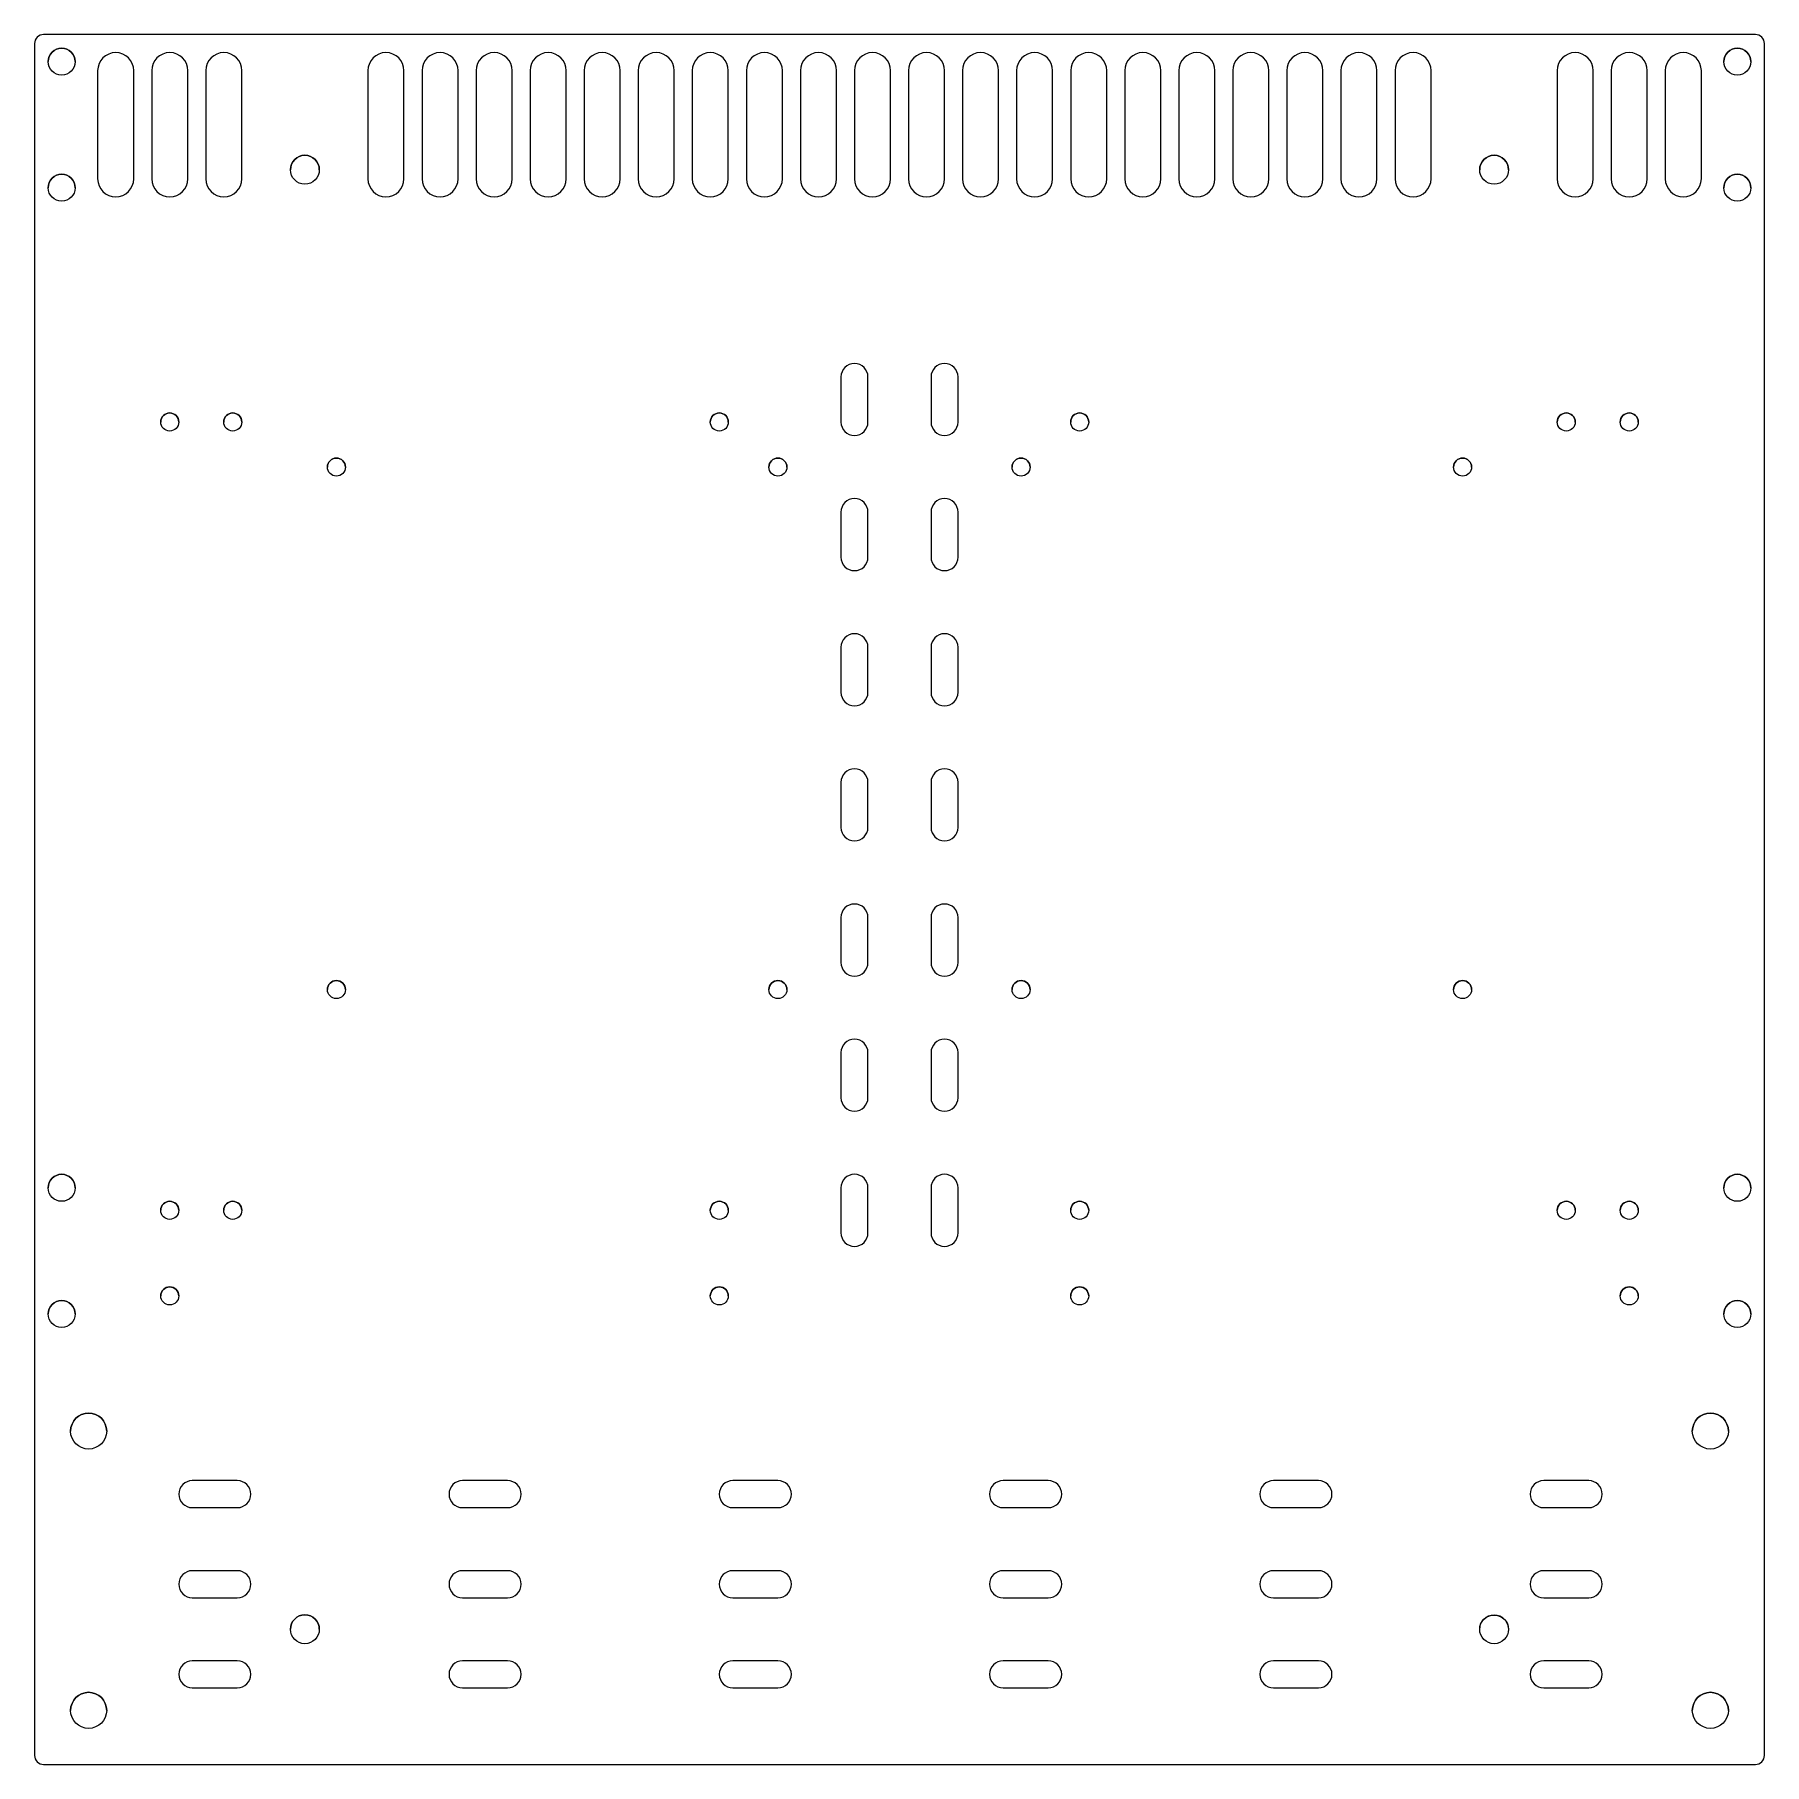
# Model space of a CAD drawing. Header units: millimetres. Extents: x 0 to 192, y 0 to 192.
import ezdxf

# ---------------------------------------------------------------- set-up
doc = ezdxf.new("R2010")
doc.units = ezdxf.units.MM

msp = doc.modelspace()

# ---------------------------------------------------------------- linework, layer by layer
at = {"color": 7, "linetype": 'Continuous', "lineweight": 15}
for p, q in [((191, 192), (1, 192)), ((0, 191), (0, 1)), ((192, 1), (192, 191)), ((7, 188), (7, 176)), ((11, 176), (11, 188)), ((13, 188), (13, 176)), ((17, 176), (17, 188)), ((19, 188), (19, 176)), ((23, 176), (23, 188)), ((37, 188), (37, 176)), ((41, 176), (41, 188)), ((43, 188), (43, 176)), ((47, 176), (47, 188)), ((49, 188), (49, 176)), ((53, 176), (53, 188)), ((55, 188), (55, 176)), ((59, 176), (59, 188)), ((61, 188), (61, 176)), ((65, 176), (65, 188)), ((67, 188), (67, 176)), ((71, 176), (71, 188)), ((73, 188), (73, 176)), ((77, 176), (77, 188)), ((79, 188), (79, 176)), ((83, 176), (83, 188)), ((85, 188), (85, 176)), ((89, 176), (89, 188)), ((91, 188), (91, 176)), ((95, 176), (95, 188)), ((97, 188), (97, 176)), ((101, 176), (101, 188)), ((103, 188), (103, 176)), ((107, 176), (107, 188)), ((109, 188), (109, 176)), ((113, 176), (113, 188)), ((115, 188), (115, 176)), ((119, 176), (119, 188)), ((121, 188), (121, 176)), ((125, 176), (125, 188)), ((127, 188), (127, 176)), ((131, 176), (131, 188)), ((133, 188), (133, 176)), ((137, 176), (137, 188)), ((139, 188), (139, 176)), ((143, 176), (143, 188)), ((145, 188), (145, 176)), ((149, 176), (149, 188)), ((151, 188), (151, 176)), ((155, 176), (155, 188)), ((169, 188), (169, 176)), ((173, 176), (173, 188)), ((175, 188), (175, 176)), ((179, 176), (179, 188)), ((181, 188), (181, 176)), ((185, 176), (185, 188)), ((89.5, 154), (89.5, 149)), ((92.5, 149), (92.5, 154)), ((99.5, 154), (99.5, 149)), ((102.5, 149), (102.5, 154)), ((89.5, 139), (89.5, 134)), ((92.5, 134), (92.5, 139)), ((99.5, 139), (99.5, 134)), ((102.5, 134), (102.5, 139)), ((89.5, 124), (89.5, 119)), ((92.5, 119), (92.5, 124)), ((99.5, 124), (99.5, 119)), ((102.5, 119), (102.5, 124)), ((89.5, 109), (89.5, 104)), ((92.5, 104), (92.5, 109)), ((99.5, 109), (99.5, 104)), ((102.5, 104), (102.5, 109)), ((89.5, 94), (89.5, 89)), ((92.5, 89), (92.5, 94)), ((99.5, 94), (99.5, 89)), ((102.5, 89), (102.5, 94)), ((89.5, 79), (89.5, 74)), ((92.5, 74), (92.5, 79)), ((99.5, 79), (99.5, 74)), ((102.5, 74), (102.5, 79)), ((89.5, 64), (89.5, 59)), ((92.5, 59), (92.5, 64)), ((99.5, 64), (99.5, 59)), ((102.5, 59), (102.5, 64)), ((22.5, 31.5), (17.5, 31.5)), ((17.5, 31.5), (17.5, 31.5)), ((22.5, 31.5), (17.5, 31.5)), ((22.5, 31.5), (22.5, 31.5)), ((52.5, 31.5), (47.5, 31.5)), ((47.5, 31.5), (47.5, 31.5)), ((52.5, 31.5), (47.5, 31.5)), ((52.5, 31.5), (52.5, 31.5)), ((82.5, 31.5), (77.5, 31.5)), ((77.5, 31.5), (77.5, 31.5)), ((82.5, 31.5), (77.5, 31.5)), ((82.5, 31.5), (82.5, 31.5)), ((112.5, 31.5), (107.5, 31.5)), ((107.5, 31.5), (107.5, 31.5)), ((112.5, 31.5), (107.5, 31.5)), ((112.5, 31.5), (112.5, 31.5)), ((142.5, 31.5), (137.5, 31.5)), ((137.5, 31.5), (137.5, 31.5)), ((142.5, 31.5), (137.5, 31.5)), ((142.5, 31.5), (142.5, 31.5)), ((172.5, 31.5), (167.5, 31.5)), ((167.5, 31.5), (167.5, 31.5)), ((172.5, 31.5), (167.5, 31.5)), ((172.5, 31.5), (172.5, 31.5)), ((17.5, 28.5), (22.5, 28.5)), ((47.5, 28.5), (52.5, 28.5)), ((77.5, 28.5), (82.5, 28.5)), ((107.5, 28.5), (112.5, 28.5)), ((137.5, 28.5), (142.5, 28.5)), ((167.5, 28.5), (172.5, 28.5)), ((22.5, 21.5), (17.5, 21.5)), ((17.5, 21.5), (17.5, 21.5)), ((22.5, 21.5), (17.5, 21.5)), ((22.5, 21.5), (22.5, 21.5)), ((52.5, 21.5), (47.5, 21.5)), ((47.5, 21.5), (47.5, 21.5)), ((52.5, 21.5), (47.5, 21.5)), ((52.5, 21.5), (52.5, 21.5)), ((82.5, 21.5), (77.5, 21.5)), ((77.5, 21.5), (77.5, 21.5)), ((82.5, 21.5), (77.5, 21.5)), ((82.5, 21.5), (82.5, 21.5)), ((112.5, 21.5), (107.5, 21.5)), ((107.5, 21.5), (107.5, 21.5)), ((112.5, 21.5), (107.5, 21.5)), ((112.5, 21.5), (112.5, 21.5)), ((142.5, 21.5), (137.5, 21.5)), ((137.5, 21.5), (137.5, 21.5)), ((142.5, 21.5), (137.5, 21.5)), ((142.5, 21.5), (142.5, 21.5)), ((172.5, 21.5), (167.5, 21.5)), ((167.5, 21.5), (167.5, 21.5)), ((172.5, 21.5), (167.5, 21.5)), ((172.5, 21.5), (172.5, 21.5)), ((17.5, 18.5), (22.5, 18.5)), ((47.5, 18.5), (52.5, 18.5)), ((77.5, 18.5), (82.5, 18.5)), ((107.5, 18.5), (112.5, 18.5)), ((137.5, 18.5), (142.5, 18.5)), ((167.5, 18.5), (172.5, 18.5)), ((22.5, 11.5), (17.5, 11.5)), ((17.5, 11.5), (17.5, 11.5)), ((22.5, 11.5), (17.5, 11.5)), ((22.5, 11.5), (22.5, 11.5)), ((52.5, 11.5), (47.5, 11.5)), ((47.5, 11.5), (47.5, 11.5)), ((52.5, 11.5), (47.5, 11.5)), ((52.5, 11.5), (52.5, 11.5)), ((82.5, 11.5), (77.5, 11.5)), ((77.5, 11.5), (77.5, 11.5)), ((82.5, 11.5), (77.5, 11.5)), ((82.5, 11.5), (82.5, 11.5)), ((112.5, 11.5), (107.5, 11.5)), ((107.5, 11.5), (107.5, 11.5)), ((112.5, 11.5), (107.5, 11.5)), ((112.5, 11.5), (112.5, 11.5)), ((142.5, 11.5), (137.5, 11.5)), ((137.5, 11.5), (137.5, 11.5)), ((142.5, 11.5), (137.5, 11.5)), ((142.5, 11.5), (142.5, 11.5)), ((172.5, 11.5), (167.5, 11.5)), ((167.5, 11.5), (167.5, 11.5)), ((172.5, 11.5), (167.5, 11.5)), ((172.5, 11.5), (172.5, 11.5)), ((17.5, 8.5), (22.5, 8.5)), ((47.5, 8.5), (52.5, 8.5)), ((77.5, 8.5), (82.5, 8.5)), ((107.5, 8.5), (112.5, 8.5)), ((137.5, 8.5), (142.5, 8.5)), ((167.5, 8.5), (172.5, 8.5)), ((1, 0), (191, 0)), ((1, 0), (1, 0)), ((1, 0), (191, 0)), ((191, 0), (191, 0))]:
    msp.add_line(p, q, dxfattribs=at)
at = {"color": 7, "linetype": 'Continuous', "lineweight": 15, "flags": 128}
msp.add_lwpolyline([(160.4, 15), (160.5, 15.55), (160.77, 16.03), (161.2, 16.39), (161.72, 16.58), (162.28, 16.58), (162.8, 16.39), (163.23, 16.03), (163.5, 15.55), (163.6, 15), (163.6, 15)], dxfattribs=at)
at = {"color": 7, "linetype": 'Continuous', "lineweight": 15}
for centre, radius in [((3, 189), 1.5), ((189, 189), 1.5), ((30, 177), 1.6), ((162, 177), 1.6), ((3, 175), 1.5), ((189, 175), 1.5), ((15, 149), 1), ((22, 149), 1), ((76, 149), 1), ((116, 149), 1), ((170, 149), 1), ((177, 149), 1), ((33.5, 144), 1), ((82.5, 144), 1), ((109.5, 144), 1), ((158.5, 144), 1), ((33.5, 86), 1), ((82.5, 86), 1), ((109.5, 86), 1), ((158.5, 86), 1), ((3, 64), 1.5), ((189, 64), 1.5), ((15, 61.5), 1), ((22, 61.5), 1), ((76, 61.5), 1), ((116, 61.5), 1), ((170, 61.5), 1), ((177, 61.5), 1), ((15, 52), 1), ((76, 52), 1), ((116, 52), 1), ((177, 52), 1), ((3, 50), 1.5), ((189, 50), 1.5), ((6, 37), 2), ((186, 37), 2), ((30, 15), 1.6), ((162, 15), 1.6), ((6, 6), 2), ((186, 6), 2)]:
    msp.add_circle(centre, radius, dxfattribs=at)
for centre, radius, start, end in [((1, 191), 1, 90, 180), ((3, 189), 1.5, 0, 180), ((189, 189), 1.5, 0, 180), ((191, 191), 1, 0, 90), ((9, 188), 2, 0, 180), ((9, 188), 2, 0, 180), ((15, 188), 2, 0, 180), ((15, 188), 2, 0, 180), ((21, 188), 2, 0, 180), ((21, 188), 2, 0, 180), ((39, 188), 2, 0, 180), ((39, 188), 2, 0, 180), ((45, 188), 2, 0, 180), ((45, 188), 2, 0, 180), ((51, 188), 2, 0, 180), ((51, 188), 2, 0, 180), ((57, 188), 2, 0, 180), ((57, 188), 2, 0, 180), ((63, 188), 2, 0, 180), ((63, 188), 2, 0, 180), ((69, 188), 2, 0, 180), ((69, 188), 2, 0, 180), ((75, 188), 2, 0, 180), ((75, 188), 2, 0, 180), ((81, 188), 2, 0, 180), ((81, 188), 2, 0, 180), ((87, 188), 2, 0, 180), ((87, 188), 2, 0, 180), ((93, 188), 2, 0, 180), ((93, 188), 2, 0, 180), ((99, 188), 2, 0, 180), ((99, 188), 2, 0, 180), ((105, 188), 2, 0, 180), ((105, 188), 2, 0, 180), ((111, 188), 2, 0, 180), ((111, 188), 2, 0, 180), ((117, 188), 2, 0, 180), ((117, 188), 2, 0, 180), ((123, 188), 2, 0, 180), ((123, 188), 2, 0, 180), ((129, 188), 2, 0, 180), ((129, 188), 2, 0, 180), ((135, 188), 2, 0, 180), ((135, 188), 2, 0, 180), ((141, 188), 2, 0, 180), ((141, 188), 2, 0, 180), ((147, 188), 2, 0, 180), ((147, 188), 2, 0, 180), ((153, 188), 2, 0, 180), ((153, 188), 2, 0, 180), ((171, 188), 2, 0, 180), ((171, 188), 2, 0, 180), ((177, 188), 2, 0, 180), ((177, 188), 2, 0, 180), ((183, 188), 2, 0, 180), ((183, 188), 2, 0, 180), ((30, 177), 1.6, 0, 180), ((162, 177), 1.6, 0, 180), ((3, 175), 1.5, 0, 180), ((9, 176), 2, 180, 360), ((15, 176), 2, 180, 360), ((21, 176), 2, 180, 360), ((39, 176), 2, 180, 360), ((45, 176), 2, 180, 360), ((51, 176), 2, 180, 360), ((57, 176), 2, 180, 360), ((63, 176), 2, 180, 360), ((69, 176), 2, 180, 360), ((75, 176), 2, 180, 360), ((81, 176), 2, 180, 360), ((87, 176), 2, 180, 360), ((93, 176), 2, 180, 360), ((99, 176), 2, 180, 360), ((105, 176), 2, 180, 360), ((111, 176), 2, 180, 360), ((117, 176), 2, 180, 360), ((123, 176), 2, 180, 360), ((129, 176), 2, 180, 360), ((135, 176), 2, 180, 360), ((141, 176), 2, 180, 360), ((147, 176), 2, 180, 360), ((153, 176), 2, 180, 360), ((171, 176), 2, 180, 360), ((177, 176), 2, 180, 360), ((183, 176), 2, 180, 360), ((189, 175), 1.5, 0, 180), ((91, 154), 1.5, 0, 180), ((91, 154), 1.5, 0, 180), ((101, 154), 1.5, 0, 180), ((101, 154), 1.5, 0, 180), ((15, 149), 1, 0, 180), ((22, 149), 1, 0, 180), ((76, 149), 1, 0, 180), ((116, 149), 1, 0, 180), ((170, 149), 1, 0, 180), ((177, 149), 1, 0, 180), ((91, 149), 1.5, 180, 360), ((101, 149), 1.5, 180, 360), ((33.5, 144), 1, 0, 180), ((82.5, 144), 1, 0, 180), ((109.5, 144), 1, 0, 180), ((158.5, 144), 1, 0, 180), ((91, 139), 1.5, 0, 180), ((91, 139), 1.5, 0, 180), ((101, 139), 1.5, 0, 180), ((101, 139), 1.5, 0, 180), ((91, 134), 1.5, 180, 360), ((101, 134), 1.5, 180, 360), ((91, 124), 1.5, 0, 180), ((91, 124), 1.5, 0, 180), ((101, 124), 1.5, 0, 180), ((101, 124), 1.5, 0, 180), ((91, 119), 1.5, 180, 360), ((101, 119), 1.5, 180, 360), ((91, 109), 1.5, 0, 180), ((91, 109), 1.5, 0, 180), ((101, 109), 1.5, 0, 180), ((101, 109), 1.5, 0, 180), ((91, 104), 1.5, 180, 360), ((101, 104), 1.5, 180, 360), ((91, 94), 1.5, 0, 180), ((91, 94), 1.5, 0, 180), ((101, 94), 1.5, 0, 180), ((101, 94), 1.5, 0, 180), ((91, 89), 1.5, 180, 360), ((101, 89), 1.5, 180, 360), ((33.5, 86), 1, 0, 180), ((82.5, 86), 1, 0, 180), ((109.5, 86), 1, 0, 180), ((158.5, 86), 1, 0, 180), ((91, 79), 1.5, 0, 180), ((91, 79), 1.5, 0, 180), ((101, 79), 1.5, 0, 180), ((101, 79), 1.5, 0, 180), ((91, 74), 1.5, 180, 360), ((101, 74), 1.5, 180, 360), ((3, 64), 1.5, 0, 180), ((91, 64), 1.5, 0, 180), ((91, 64), 1.5, 0, 180), ((101, 64), 1.5, 0, 180), ((101, 64), 1.5, 0, 180), ((189, 64), 1.5, 0, 180), ((15, 61.5), 1, 0, 180), ((22, 61.5), 1, 0, 180), ((76, 61.5), 1, 0, 180), ((116, 61.5), 1, 0, 180), ((170, 61.5), 1, 0, 180), ((177, 61.5), 1, 0, 180), ((91, 59), 1.5, 180, 360), ((101, 59), 1.5, 180, 360), ((15, 52), 1, 0, 180), ((76, 52), 1, 0, 180), ((116, 52), 1, 0, 180), ((177, 52), 1, 0, 180), ((3, 50), 1.5, 0, 180), ((189, 50), 1.5, 0, 180), ((6, 37), 2, 0, 180), ((186, 37), 2, 0, 180), ((17.5, 30), 1.5, 90, 270), ((17.5, 30), 1.5, 90, 180), ((22.5, 30), 1.5, 270, 90), ((22.5, 30), 1.5, 0, 90), ((47.5, 30), 1.5, 90, 270), ((47.5, 30), 1.5, 90, 180), ((52.5, 30), 1.5, 270, 90), ((52.5, 30), 1.5, 0, 90), ((77.5, 30), 1.5, 90, 270), ((77.5, 30), 1.5, 90, 180), ((82.5, 30), 1.5, 270, 90), ((82.5, 30), 1.5, 0, 90), ((107.5, 30), 1.5, 90, 270), ((107.5, 30), 1.5, 90, 180), ((112.5, 30), 1.5, 270, 90), ((112.5, 30), 1.5, 0, 90), ((137.5, 30), 1.5, 90, 270), ((137.5, 30), 1.5, 90, 180), ((142.5, 30), 1.5, 270, 90), ((142.5, 30), 1.5, 0, 90), ((167.5, 30), 1.5, 90, 270), ((167.5, 30), 1.5, 90, 180), ((172.5, 30), 1.5, 270, 90), ((172.5, 30), 1.5, 0, 90), ((17.5, 20), 1.5, 90, 270), ((17.5, 20), 1.5, 90, 180), ((22.5, 20), 1.5, 270, 90), ((22.5, 20), 1.5, 0, 90), ((47.5, 20), 1.5, 90, 270), ((47.5, 20), 1.5, 90, 180), ((52.5, 20), 1.5, 270, 90), ((52.5, 20), 1.5, 0, 90), ((77.5, 20), 1.5, 90, 270), ((77.5, 20), 1.5, 90, 180), ((82.5, 20), 1.5, 270, 90), ((82.5, 20), 1.5, 0, 90), ((107.5, 20), 1.5, 90, 270), ((107.5, 20), 1.5, 90, 180), ((112.5, 20), 1.5, 270, 90), ((112.5, 20), 1.5, 0, 90), ((137.5, 20), 1.5, 90, 270), ((137.5, 20), 1.5, 90, 180), ((142.5, 20), 1.5, 270, 90), ((142.5, 20), 1.5, 0, 90), ((167.5, 20), 1.5, 90, 270), ((167.5, 20), 1.5, 90, 180), ((172.5, 20), 1.5, 270, 90), ((172.5, 20), 1.5, 0, 90), ((30, 15), 1.6, 0, 180), ((17.5, 10), 1.5, 90, 270), ((17.5, 10), 1.5, 90, 180), ((22.5, 10), 1.5, 270, 90), ((22.5, 10), 1.5, 0, 90), ((47.5, 10), 1.5, 90, 270), ((47.5, 10), 1.5, 90, 180), ((52.5, 10), 1.5, 270, 90), ((52.5, 10), 1.5, 0, 90), ((77.5, 10), 1.5, 90, 270), ((77.5, 10), 1.5, 90, 180), ((82.5, 10), 1.5, 270, 90), ((82.5, 10), 1.5, 0, 90), ((107.5, 10), 1.5, 90, 270), ((107.5, 10), 1.5, 90, 180), ((112.5, 10), 1.5, 270, 90), ((112.5, 10), 1.5, 0, 90), ((137.5, 10), 1.5, 90, 270), ((137.5, 10), 1.5, 90, 180), ((142.5, 10), 1.5, 270, 90), ((142.5, 10), 1.5, 0, 90), ((167.5, 10), 1.5, 90, 270), ((167.5, 10), 1.5, 90, 180), ((172.5, 10), 1.5, 270, 90), ((172.5, 10), 1.5, 0, 90), ((6, 6), 2, 0, 180), ((186, 6), 2, 0, 180), ((1, 1), 1, 180, 270), ((1, 1), 1, 180, 270), ((191, 1), 1, 270, 360), ((191, 1), 1, 270, 360)]:
    msp.add_arc(centre, radius, start, end, dxfattribs=at)

doc.saveas('drawing.dxf')
